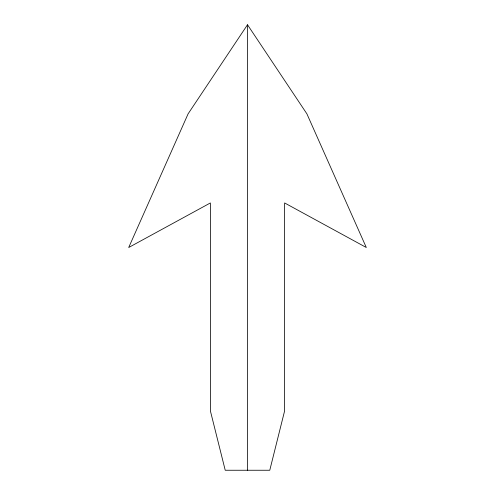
<?xml version="1.0" encoding="UTF-8"?>
<svg xmlns="http://www.w3.org/2000/svg" width="495" height="495" viewBox="0 0 495 495"><rect width="100%" height="100%" fill="white"/><g stroke="black" fill="none" stroke-linecap="round" stroke-linejoin="round"><path stroke-width="0.74" d="M247.5 24.75L188.1 113.85L128.7 247.5L210.375 202.95L210.375 410.85L225.225 470.25L269.775 470.25L284.625 410.85L284.625 202.95L366.3 247.5L306.9 113.85L247.5 24.75L247.5 470.25"/></g></svg>
